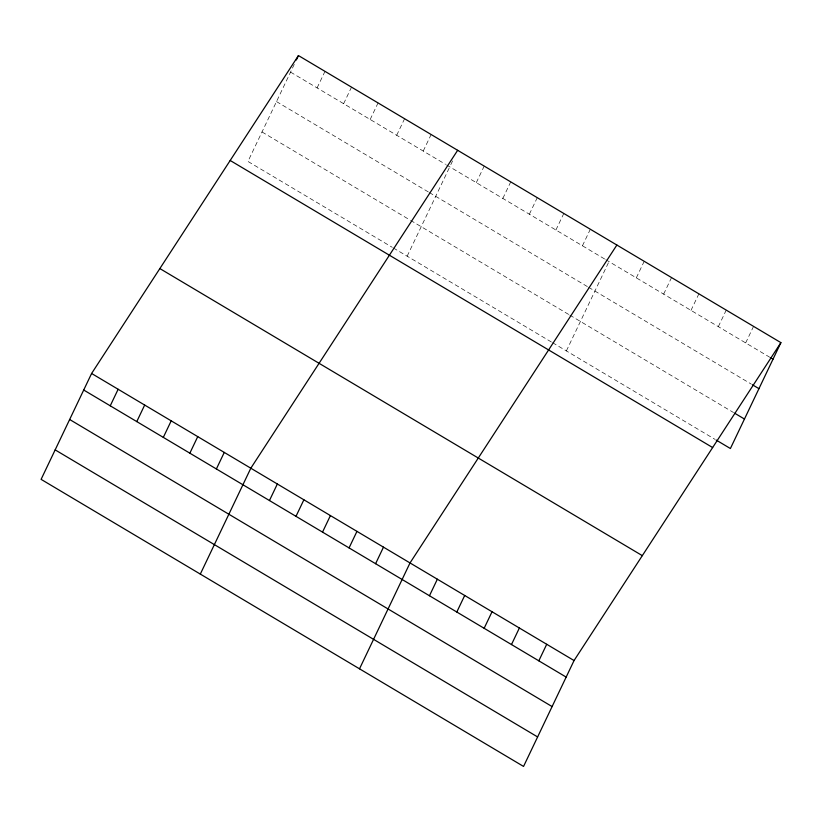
<?xml version="1.0" encoding="UTF-8"?>
<svg xmlns="http://www.w3.org/2000/svg" width="822" height="822" viewBox="0 0 822 822"><rect width="100%" height="100%" fill="white"/><g stroke="black" fill="none" stroke-linecap="round" stroke-linejoin="round"><path stroke-width="0.62" stroke-dasharray="4.11 3.08" d="M294.245 64.393L247.946 161.451L392.3 247.34M317.097 87.903L324.988 71.36M343.627 103.695L351.518 87.153M370.167 119.478L378.058 102.935M396.697 135.27L404.588 118.728M423.238 151.053L431.129 134.52M407.157 256.187L449.768 166.845M450.816 164.636L453.446 159.129M476.308 182.638L484.189 166.095M502.838 198.421L510.729 181.888M529.368 214.213L537.259 197.67M555.908 230.006L563.8 213.463M582.438 245.788L590.33 229.246M566.368 350.922L608.979 261.581M636.32 277.846L644.201 261.304M663.652 294.112L671.543 277.569M690.994 310.387L698.885 293.844M718.336 326.653L726.227 310.11M745.667 342.918L753.558 326.375M290.556 72.11L445.524 164.318M446.582 164.955L604.735 259.053M605.793 259.69L769.731 357.231M276.5 101.599L428.272 191.906M429.341 192.543L587.483 286.642M588.552 287.268L751.298 384.11M262.013 131.972L409.541 219.751M410.61 220.388L568.752 314.487M569.81 315.124L733.522 412.531M393.358 247.977L551.511 342.075M552.569 342.702L715.089 439.41"/><path stroke-width="1.23" d="M91.602 373.476L41.1 479.36L523.552 766.433L574.054 660.549L780.9 342.64L298.448 55.567L91.602 373.476L574.054 660.549M110.251 405.811L118.132 389.268M296.341 59.985L298.448 55.567M136.781 421.594L144.672 405.061M163.311 437.386L171.202 420.843M189.851 453.179L197.742 436.636M216.381 468.961L224.272 452.419M200.311 574.095L250.813 468.211L457.659 150.303M269.452 500.547L277.343 484.004M295.992 516.329L303.883 499.786M322.522 532.122L330.413 515.579M349.062 547.914L356.954 531.372M375.592 563.697L383.484 547.154M359.512 668.82L410.014 562.947L616.87 245.038M429.464 595.755L437.355 579.212M456.806 612.02L464.697 595.477M484.148 628.285L492.039 611.753M511.479 644.561L519.37 628.018M538.821 660.826L546.712 644.284M780.9 342.64L730.398 448.524L716.178 440.058M770.82 357.878L773.009 359.183M752.387 384.758L758.953 388.662M734.621 413.189L744.465 419.045M230.191 160.485L712.643 447.548M159.858 268.568L642.311 555.641M83.71 390.018L566.163 677.092M69.654 419.497L552.096 706.571M55.166 449.881L537.609 736.944"/></g></svg>
